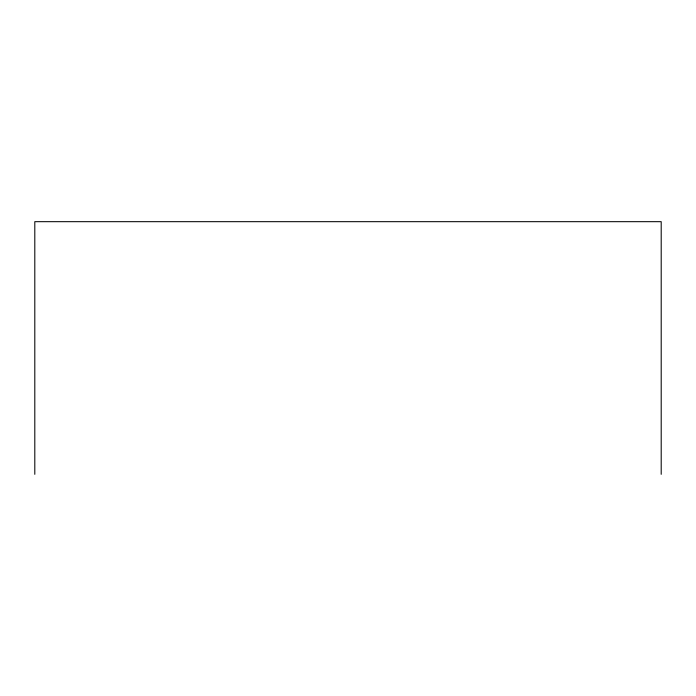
<?xml version="1.0" encoding="UTF-8"?>
<svg xmlns="http://www.w3.org/2000/svg" width="696" height="696" viewBox="0 0 696 696"><rect width="100%" height="100%" fill="white"/><g stroke="black" fill="none" stroke-linecap="round" stroke-linejoin="round"><path stroke-width="1.04" d="M661.2 474.324L661.2 221.676L34.8 221.676L34.8 474.324"/></g></svg>
